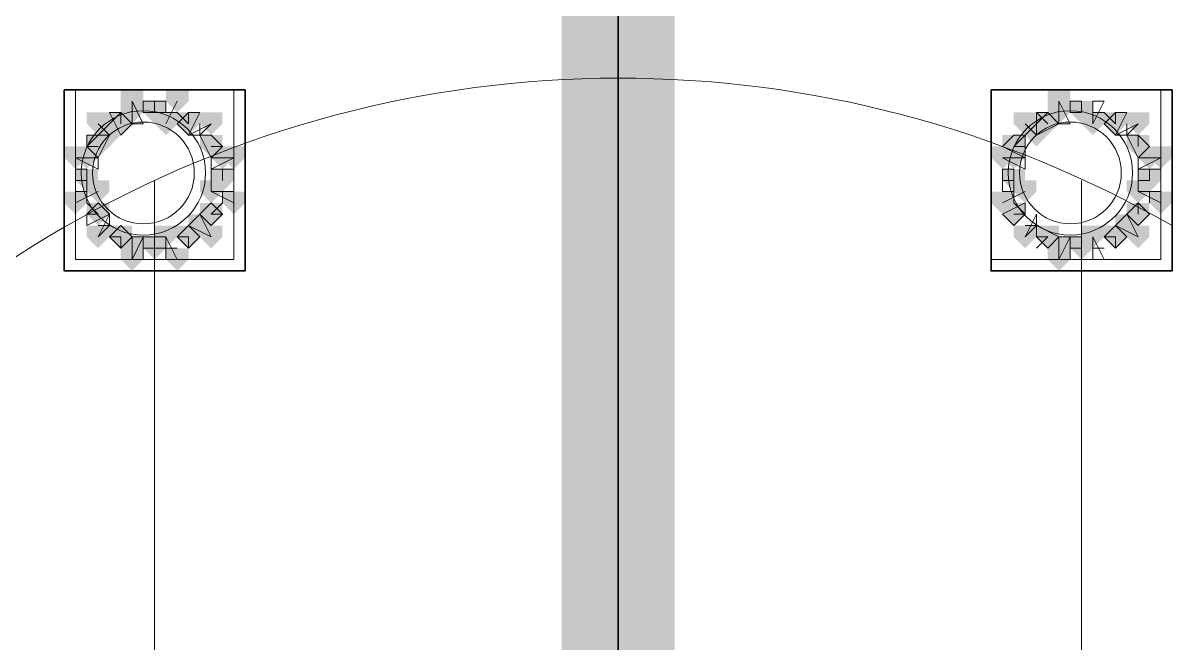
# Model space of a CAD drawing. Header units: millimetres. Extents: x 2315 to 4619, y 1334 to 1897.
# Drawn here: x 3888.82 to 3895.03, y 1544.63 to 1547.98 of the extents above; entities that cross this region are included whole.
import ezdxf

# ---------------------------------------------------------------- set-up
doc = ezdxf.new("R2010")
doc.units = ezdxf.units.MM
for name, color, linetype, true_color in [('PDF_10', 7, 'Continuous', 0x00b85c), ('PDF_AXIS', 7, 'Continuous', 0x00b85c), ('PDF_柱构件', 7, 'Continuous', 0x00b85c), ('PDF_转运站初步方案', 7, 'Continuous', 0x00b85c)]:
    doc.layers.add(name, color=color, linetype=linetype, true_color=true_color)
doc.layers.add('PDF_中心线层', color=1, linetype='Continuous')
doc.layers.add('PDF_粗实线层', color=7, linetype='Continuous')

msp = doc.modelspace()

# ---------------------------------------------------------------- hatches: boundary and pattern name
at = {"layer": 'PDF_10', "transparency": 33554559}
for points in [[(3889.5333, 1547.5601), (3889.4722, 1547.5601), (3889.4722, 1547.499), (3889.5333, 1547.4379), (3889.5944, 1547.499), (3889.5944, 1547.5601)], [(3889.5333, 1547.5601), (3889.4722, 1547.5601), (3889.4722, 1547.499), (3889.5333, 1547.4379), (3889.5944, 1547.499), (3889.5944, 1547.5601)], [(3894.542, 1547.5601), (3894.4809, 1547.5601), (3894.4809, 1547.499), (3894.542, 1547.4379), (3894.603, 1547.499), (3894.603, 1547.5601)], [(3894.542, 1547.5601), (3894.4809, 1547.5601), (3894.4809, 1547.499), (3894.542, 1547.4379), (3894.603, 1547.499), (3894.603, 1547.5601)], [(3889.3501, 1547.499), (3889.289, 1547.499), (3889.289, 1547.4379), (3889.3501, 1547.3768), (3889.4111, 1547.4379), (3889.4111, 1547.499)], [(3889.3501, 1547.499), (3889.289, 1547.499), (3889.289, 1547.4379), (3889.3501, 1547.3768), (3889.4111, 1547.4379), (3889.4111, 1547.499)], [(3889.7165, 1547.499), (3889.6555, 1547.499), (3889.6555, 1547.4379), (3889.7165, 1547.3768), (3889.7776, 1547.4379), (3889.7776, 1547.499)], [(3889.7165, 1547.499), (3889.6555, 1547.499), (3889.6555, 1547.4379), (3889.7165, 1547.3768), (3889.7776, 1547.4379), (3889.7776, 1547.499)], [(3894.3587, 1547.499), (3894.2976, 1547.499), (3894.2976, 1547.4379), (3894.3587, 1547.3768), (3894.4198, 1547.4379), (3894.4198, 1547.499)], [(3894.3587, 1547.499), (3894.2976, 1547.499), (3894.2976, 1547.4379), (3894.3587, 1547.3768), (3894.4198, 1547.4379), (3894.4198, 1547.499)], [(3894.7252, 1547.499), (3894.6641, 1547.499), (3894.6641, 1547.4379), (3894.7252, 1547.3768), (3894.7863, 1547.4379), (3894.7863, 1547.499)], [(3894.7252, 1547.499), (3894.6641, 1547.499), (3894.6641, 1547.4379), (3894.7252, 1547.3768), (3894.7863, 1547.4379), (3894.7863, 1547.499)], [(3889.2279, 1547.3768), (3889.1668, 1547.3768), (3889.1668, 1547.3157), (3889.2279, 1547.2547), (3889.289, 1547.3157), (3889.289, 1547.3768)], [(3889.2279, 1547.3768), (3889.1668, 1547.3768), (3889.1668, 1547.3157), (3889.2279, 1547.2547), (3889.289, 1547.3157), (3889.289, 1547.3768)], [(3889.8387, 1547.3768), (3889.7776, 1547.3768), (3889.7776, 1547.3157), (3889.8387, 1547.2547), (3889.8998, 1547.3157), (3889.8998, 1547.3768)], [(3889.8387, 1547.3768), (3889.7776, 1547.3768), (3889.7776, 1547.3157), (3889.8387, 1547.2547), (3889.8998, 1547.3157), (3889.8998, 1547.3768)], [(3894.1755, 1547.3768), (3894.1144, 1547.3768), (3894.1144, 1547.3157), (3894.1755, 1547.2547), (3894.2365, 1547.3157), (3894.2365, 1547.3768)], [(3894.1755, 1547.3768), (3894.1144, 1547.3768), (3894.1144, 1547.3157), (3894.1755, 1547.2547), (3894.2365, 1547.3157), (3894.2365, 1547.3768)], [(3894.8474, 1547.3768), (3894.7863, 1547.3768), (3894.7863, 1547.3157), (3894.8474, 1547.2547), (3894.9084, 1547.3157), (3894.9084, 1547.3768)], [(3894.8474, 1547.3768), (3894.7863, 1547.3768), (3894.7863, 1547.3157), (3894.8474, 1547.2547), (3894.9084, 1547.3157), (3894.9084, 1547.3768)], [(3894.8474, 1547.3768), (3894.7863, 1547.3768), (3894.7863, 1547.3157), (3894.8474, 1547.2547), (3894.9084, 1547.3157), (3894.9084, 1547.3768)], [(3889.1668, 1547.1936), (3889.1057, 1547.1936), (3889.1057, 1547.1325), (3889.1668, 1547.0714), (3889.2279, 1547.1325), (3889.2279, 1547.1936)], [(3889.1668, 1547.1936), (3889.1057, 1547.1936), (3889.1057, 1547.1325), (3889.1668, 1547.0714), (3889.2279, 1547.1325), (3889.2279, 1547.1936)], [(3889.8998, 1547.1936), (3889.8387, 1547.1936), (3889.8387, 1547.1325), (3889.8998, 1547.0714), (3889.9609, 1547.1325), (3889.9609, 1547.1936)], [(3889.8998, 1547.1936), (3889.8387, 1547.1936), (3889.8387, 1547.1325), (3889.8998, 1547.0714), (3889.9609, 1547.1325), (3889.9609, 1547.1936)], [(3889.8998, 1547.1936), (3889.8387, 1547.1936), (3889.8387, 1547.1325), (3889.8998, 1547.0714), (3889.9609, 1547.1325), (3889.9609, 1547.1936)], [(3894.1755, 1547.1936), (3894.1144, 1547.1936), (3894.1144, 1547.1325), (3894.1755, 1547.0714), (3894.2365, 1547.1325), (3894.2365, 1547.1936)], [(3894.1755, 1547.1936), (3894.1144, 1547.1936), (3894.1144, 1547.1325), (3894.1755, 1547.0714), (3894.2365, 1547.1325), (3894.2365, 1547.1936)], [(3894.9084, 1547.1936), (3894.8474, 1547.1936), (3894.8474, 1547.1325), (3894.9084, 1547.0714), (3894.9695, 1547.1325), (3894.9695, 1547.1936)], [(3894.9084, 1547.1936), (3894.8474, 1547.1936), (3894.8474, 1547.1325), (3894.9084, 1547.0714), (3894.9695, 1547.1325), (3894.9695, 1547.1936)], [(3889.2279, 1547.0103), (3889.1668, 1547.0103), (3889.1668, 1546.9493), (3889.2279, 1546.8882), (3889.289, 1546.9493), (3889.289, 1547.0103)], [(3889.2279, 1547.0103), (3889.1668, 1547.0103), (3889.1668, 1546.9493), (3889.2279, 1546.8882), (3889.289, 1546.9493), (3889.289, 1547.0103)], [(3889.8387, 1547.0103), (3889.7776, 1547.0103), (3889.7776, 1546.9493), (3889.8387, 1546.8882), (3889.8998, 1546.9493), (3889.8998, 1547.0103)], [(3889.8387, 1547.0103), (3889.7776, 1547.0103), (3889.7776, 1546.9493), (3889.8387, 1546.8882), (3889.8998, 1546.9493), (3889.8998, 1547.0103)], [(3894.1755, 1547.0103), (3894.1144, 1547.0103), (3894.1144, 1546.9493), (3894.1755, 1546.8882), (3894.2365, 1546.9493), (3894.2365, 1547.0103)], [(3894.1755, 1547.0103), (3894.1144, 1547.0103), (3894.1144, 1546.9493), (3894.1755, 1546.8882), (3894.2365, 1546.9493), (3894.2365, 1547.0103)], [(3894.8474, 1547.0103), (3894.7863, 1547.0103), (3894.7863, 1546.9493), (3894.8474, 1546.8882), (3894.9084, 1546.9493), (3894.9084, 1547.0103)], [(3894.8474, 1547.0103), (3894.7863, 1547.0103), (3894.7863, 1546.9493), (3894.8474, 1546.8882), (3894.9084, 1546.9493), (3894.9084, 1547.0103)], [(3894.8474, 1547.0103), (3894.7863, 1547.0103), (3894.7863, 1546.9493), (3894.8474, 1546.8882), (3894.9084, 1546.9493), (3894.9084, 1547.0103)], [(3889.3501, 1546.8882), (3889.289, 1546.8882), (3889.289, 1546.8271), (3889.3501, 1546.766), (3889.4111, 1546.8271), (3889.4111, 1546.8882)], [(3889.3501, 1546.8882), (3889.289, 1546.8882), (3889.289, 1546.8271), (3889.3501, 1546.766), (3889.4111, 1546.8271), (3889.4111, 1546.8882)], [(3889.7165, 1546.8882), (3889.6555, 1546.8882), (3889.6555, 1546.8271), (3889.7165, 1546.766), (3889.7776, 1546.8271), (3889.7776, 1546.8882)], [(3889.7165, 1546.8882), (3889.6555, 1546.8882), (3889.6555, 1546.8271), (3889.7165, 1546.766), (3889.7776, 1546.8271), (3889.7776, 1546.8882)], [(3894.3587, 1546.8882), (3894.2976, 1546.8882), (3894.2976, 1546.8271), (3894.3587, 1546.766), (3894.4198, 1546.8271), (3894.4198, 1546.8882)], [(3894.3587, 1546.8882), (3894.2976, 1546.8882), (3894.2976, 1546.8271), (3894.3587, 1546.766), (3894.4198, 1546.8271), (3894.4198, 1546.8882)], [(3894.7252, 1546.8882), (3894.6641, 1546.8882), (3894.6641, 1546.8271), (3894.7252, 1546.766), (3894.7863, 1546.8271), (3894.7863, 1546.8882)], [(3894.7252, 1546.8882), (3894.6641, 1546.8882), (3894.6641, 1546.8271), (3894.7252, 1546.766), (3894.7863, 1546.8271), (3894.7863, 1546.8882)], [(3889.5333, 1546.8271), (3889.4722, 1546.8271), (3889.4722, 1546.766), (3889.5333, 1546.7049), (3889.5944, 1546.766), (3889.5944, 1546.8271)], [(3889.5333, 1546.8271), (3889.4722, 1546.8271), (3889.4722, 1546.766), (3889.5333, 1546.7049), (3889.5944, 1546.766), (3889.5944, 1546.8271)], [(3889.5333, 1546.8271), (3889.4722, 1546.8271), (3889.4722, 1546.766), (3889.5333, 1546.7049), (3889.5944, 1546.766), (3889.5944, 1546.8271)], [(3894.542, 1546.8271), (3894.4809, 1546.8271), (3894.4809, 1546.766), (3894.542, 1546.7049), (3894.603, 1546.766), (3894.603, 1546.8271)], [(3894.542, 1546.8271), (3894.4809, 1546.8271), (3894.4809, 1546.766), (3894.542, 1546.7049), (3894.603, 1546.766), (3894.603, 1546.8271)], [(3894.542, 1546.8271), (3894.4809, 1546.8271), (3894.4809, 1546.766), (3894.542, 1546.7049), (3894.603, 1546.766), (3894.603, 1546.8271)]]:
    msp.add_hatch(color=6, dxfattribs=at).paths.add_polyline_path(points)
at = {"layer": 'PDF_柱构件', "transparency": 33554559}
for points in [[(3889.4111, 1547.6211), (3889.3501, 1547.6211), (3889.3501, 1547.5601), (3889.4111, 1547.499), (3889.4722, 1547.5601), (3889.4722, 1547.6211)], [(3889.6555, 1547.6211), (3889.5944, 1547.6211), (3889.5944, 1547.5601), (3889.6555, 1547.499), (3889.7165, 1547.5601), (3889.7165, 1547.6211)], [(3894.4198, 1547.6211), (3894.3587, 1547.6211), (3894.3587, 1547.5601), (3894.4198, 1547.499), (3894.4809, 1547.5601), (3894.4809, 1547.6211)], [(3889.4111, 1547.5601), (3889.3501, 1547.5601), (3889.3501, 1547.499), (3889.4111, 1547.4379), (3889.4722, 1547.499), (3889.4722, 1547.5601)], [(3894.4198, 1547.5601), (3894.3587, 1547.5601), (3894.3587, 1547.499), (3894.4198, 1547.4379), (3894.4809, 1547.499), (3894.4809, 1547.5601)], [(3889.2279, 1547.499), (3889.1668, 1547.499), (3889.1668, 1547.4379), (3889.2279, 1547.3768), (3889.289, 1547.4379), (3889.289, 1547.499)], [(3889.5944, 1547.499), (3889.5333, 1547.499), (3889.5333, 1547.4379), (3889.5944, 1547.3768), (3889.6555, 1547.4379), (3889.6555, 1547.499)], [(3889.8387, 1547.499), (3889.7776, 1547.499), (3889.7776, 1547.4379), (3889.8387, 1547.3768), (3889.8998, 1547.4379), (3889.8998, 1547.499)], [(3894.2365, 1547.499), (3894.1755, 1547.499), (3894.1755, 1547.4379), (3894.2365, 1547.3768), (3894.2976, 1547.4379), (3894.2976, 1547.499)], [(3894.603, 1547.499), (3894.542, 1547.499), (3894.542, 1547.4379), (3894.603, 1547.3768), (3894.6641, 1547.4379), (3894.6641, 1547.499)], [(3894.8474, 1547.499), (3894.7863, 1547.499), (3894.7863, 1547.4379), (3894.8474, 1547.3768), (3894.9084, 1547.4379), (3894.9084, 1547.499)], [(3889.289, 1547.4379), (3889.2279, 1547.4379), (3889.2279, 1547.3768), (3889.289, 1547.3157), (3889.3501, 1547.3768), (3889.3501, 1547.4379)], [(3894.2976, 1547.4379), (3894.2365, 1547.4379), (3894.2365, 1547.3768), (3894.2976, 1547.3157), (3894.3587, 1547.3768), (3894.3587, 1547.4379)], [(3889.1057, 1547.3157), (3889.0447, 1547.3157), (3889.0447, 1547.2547), (3889.1057, 1547.1936), (3889.1668, 1547.2547), (3889.1668, 1547.3157)], [(3889.1668, 1547.3157), (3889.1057, 1547.3157), (3889.1057, 1547.2547), (3889.1668, 1547.1936), (3889.2279, 1547.2547), (3889.2279, 1547.3157)], [(3889.8998, 1547.3157), (3889.8387, 1547.3157), (3889.8387, 1547.2547), (3889.8998, 1547.1936), (3889.9609, 1547.2547), (3889.9609, 1547.3157)], [(3889.9609, 1547.3157), (3889.8998, 1547.3157), (3889.8998, 1547.2547), (3889.9609, 1547.1936), (3890.022, 1547.2547), (3890.022, 1547.3157)], [(3894.1144, 1547.3157), (3894.0533, 1547.3157), (3894.0533, 1547.2547), (3894.1144, 1547.1936), (3894.1755, 1547.2547), (3894.1755, 1547.3157)], [(3894.1755, 1547.3157), (3894.1144, 1547.3157), (3894.1144, 1547.2547), (3894.1755, 1547.1936), (3894.2365, 1547.2547), (3894.2365, 1547.3157)], [(3894.9084, 1547.3157), (3894.8474, 1547.3157), (3894.8474, 1547.2547), (3894.9084, 1547.1936), (3894.9695, 1547.2547), (3894.9695, 1547.3157)], [(3894.9695, 1547.3157), (3894.9084, 1547.3157), (3894.9084, 1547.2547), (3894.9695, 1547.1936), (3895.0306, 1547.2547), (3895.0306, 1547.3157)], [(3889.2279, 1547.1325), (3889.1668, 1547.1325), (3889.1668, 1547.0714), (3889.2279, 1547.0103), (3889.289, 1547.0714), (3889.289, 1547.1325)], [(3889.8387, 1547.1325), (3889.7776, 1547.1325), (3889.7776, 1547.0714), (3889.8387, 1547.0103), (3889.8998, 1547.0714), (3889.8998, 1547.1325)], [(3894.2365, 1547.1325), (3894.1755, 1547.1325), (3894.1755, 1547.0714), (3894.2365, 1547.0103), (3894.2976, 1547.0714), (3894.2976, 1547.1325)], [(3894.8474, 1547.1325), (3894.7863, 1547.1325), (3894.7863, 1547.0714), (3894.8474, 1547.0103), (3894.9084, 1547.0714), (3894.9084, 1547.1325)], [(3889.1057, 1547.0714), (3889.0447, 1547.0714), (3889.0447, 1547.0103), (3889.1057, 1546.9493), (3889.1668, 1547.0103), (3889.1668, 1547.0714)], [(3889.9609, 1547.0714), (3889.8998, 1547.0714), (3889.8998, 1547.0103), (3889.9609, 1546.9493), (3890.022, 1547.0103), (3890.022, 1547.0714)], [(3894.1144, 1547.0714), (3894.0533, 1547.0714), (3894.0533, 1547.0103), (3894.1144, 1546.9493), (3894.1755, 1547.0103), (3894.1755, 1547.0714)], [(3894.9695, 1547.0714), (3894.9084, 1547.0714), (3894.9084, 1547.0103), (3894.9695, 1546.9493), (3895.0306, 1547.0103), (3895.0306, 1547.0714)], [(3889.7776, 1546.9493), (3889.7165, 1546.9493), (3889.7165, 1546.8882), (3889.7776, 1546.8271), (3889.8387, 1546.8882), (3889.8387, 1546.9493)], [(3894.7863, 1546.9493), (3894.7252, 1546.9493), (3894.7252, 1546.8882), (3894.7863, 1546.8271), (3894.8474, 1546.8882), (3894.8474, 1546.9493)], [(3889.2279, 1546.8882), (3889.1668, 1546.8882), (3889.1668, 1546.8271), (3889.2279, 1546.766), (3889.289, 1546.8271), (3889.289, 1546.8882)], [(3889.5944, 1546.8882), (3889.5333, 1546.8882), (3889.5333, 1546.8271), (3889.5944, 1546.766), (3889.6555, 1546.8271), (3889.6555, 1546.8882)], [(3889.8387, 1546.8882), (3889.7776, 1546.8882), (3889.7776, 1546.8271), (3889.8387, 1546.766), (3889.8998, 1546.8271), (3889.8998, 1546.8882)], [(3894.2365, 1546.8882), (3894.1755, 1546.8882), (3894.1755, 1546.8271), (3894.2365, 1546.766), (3894.2976, 1546.8271), (3894.2976, 1546.8882)], [(3894.603, 1546.8882), (3894.542, 1546.8882), (3894.542, 1546.8271), (3894.603, 1546.766), (3894.6641, 1546.8271), (3894.6641, 1546.8882)], [(3894.8474, 1546.8882), (3894.7863, 1546.8882), (3894.7863, 1546.8271), (3894.8474, 1546.766), (3894.9084, 1546.8271), (3894.9084, 1546.8882)], [(3889.4111, 1546.8271), (3889.3501, 1546.8271), (3889.3501, 1546.766), (3889.4111, 1546.7049), (3889.4722, 1546.766), (3889.4722, 1546.8271)], [(3894.4198, 1546.8271), (3894.3587, 1546.8271), (3894.3587, 1546.766), (3894.4198, 1546.7049), (3894.4809, 1546.766), (3894.4809, 1546.8271)], [(3889.4111, 1546.766), (3889.3501, 1546.766), (3889.3501, 1546.7049), (3889.4111, 1546.6439), (3889.4722, 1546.7049), (3889.4722, 1546.766)], [(3889.6555, 1546.766), (3889.5944, 1546.766), (3889.5944, 1546.7049), (3889.6555, 1546.6439), (3889.7165, 1546.7049), (3889.7165, 1546.766)], [(3894.4198, 1546.766), (3894.3587, 1546.766), (3894.3587, 1546.7049), (3894.4198, 1546.6439), (3894.4809, 1546.7049), (3894.4809, 1546.766)]]:
    msp.add_hatch(color=6, dxfattribs=at).paths.add_polyline_path(points)
at = {"layer": 'PDF_粗实线层', "transparency": 33554559}
msp.add_hatch(color=256, dxfattribs=at).paths.add_polyline_path([(3892.343, 1554.7066), (3891.7322, 1554.7066), (3891.7322, 1541.6963), (3892.343, 1541.6963)])
at = {"layer": 'PDF_转运站初步方案', "transparency": 33554559}
for points in [[(3889.5333, 1547.5601), (3889.4722, 1547.5601), (3889.4722, 1547.499), (3889.5333, 1547.4379), (3889.5944, 1547.499), (3889.5944, 1547.5601)], [(3889.5333, 1547.5601), (3889.4722, 1547.5601), (3889.4722, 1547.499), (3889.5333, 1547.4379), (3889.5944, 1547.499), (3889.5944, 1547.5601)], [(3894.542, 1547.5601), (3894.4809, 1547.5601), (3894.4809, 1547.499), (3894.542, 1547.4379), (3894.603, 1547.499), (3894.603, 1547.5601)], [(3894.542, 1547.5601), (3894.4809, 1547.5601), (3894.4809, 1547.499), (3894.542, 1547.4379), (3894.603, 1547.499), (3894.603, 1547.5601)], [(3889.3501, 1547.499), (3889.289, 1547.499), (3889.289, 1547.4379), (3889.3501, 1547.3768), (3889.4111, 1547.4379), (3889.4111, 1547.499)], [(3889.3501, 1547.499), (3889.289, 1547.499), (3889.289, 1547.4379), (3889.3501, 1547.3768), (3889.4111, 1547.4379), (3889.4111, 1547.499)], [(3889.7165, 1547.499), (3889.6555, 1547.499), (3889.6555, 1547.4379), (3889.7165, 1547.3768), (3889.7776, 1547.4379), (3889.7776, 1547.499)], [(3889.7165, 1547.499), (3889.6555, 1547.499), (3889.6555, 1547.4379), (3889.7165, 1547.3768), (3889.7776, 1547.4379), (3889.7776, 1547.499)], [(3894.3587, 1547.499), (3894.2976, 1547.499), (3894.2976, 1547.4379), (3894.3587, 1547.3768), (3894.4198, 1547.4379), (3894.4198, 1547.499)], [(3894.3587, 1547.499), (3894.2976, 1547.499), (3894.2976, 1547.4379), (3894.3587, 1547.3768), (3894.4198, 1547.4379), (3894.4198, 1547.499)], [(3894.7252, 1547.499), (3894.6641, 1547.499), (3894.6641, 1547.4379), (3894.7252, 1547.3768), (3894.7863, 1547.4379), (3894.7863, 1547.499)], [(3894.7252, 1547.499), (3894.6641, 1547.499), (3894.6641, 1547.4379), (3894.7252, 1547.3768), (3894.7863, 1547.4379), (3894.7863, 1547.499)], [(3889.2279, 1547.3768), (3889.1668, 1547.3768), (3889.1668, 1547.3157), (3889.2279, 1547.2547), (3889.289, 1547.3157), (3889.289, 1547.3768)], [(3889.2279, 1547.3768), (3889.1668, 1547.3768), (3889.1668, 1547.3157), (3889.2279, 1547.2547), (3889.289, 1547.3157), (3889.289, 1547.3768)], [(3889.8387, 1547.3768), (3889.7776, 1547.3768), (3889.7776, 1547.3157), (3889.8387, 1547.2547), (3889.8998, 1547.3157), (3889.8998, 1547.3768)], [(3889.8387, 1547.3768), (3889.7776, 1547.3768), (3889.7776, 1547.3157), (3889.8387, 1547.2547), (3889.8998, 1547.3157), (3889.8998, 1547.3768)], [(3894.1755, 1547.3768), (3894.1144, 1547.3768), (3894.1144, 1547.3157), (3894.1755, 1547.2547), (3894.2365, 1547.3157), (3894.2365, 1547.3768)], [(3894.1755, 1547.3768), (3894.1144, 1547.3768), (3894.1144, 1547.3157), (3894.1755, 1547.2547), (3894.2365, 1547.3157), (3894.2365, 1547.3768)], [(3894.8474, 1547.3768), (3894.7863, 1547.3768), (3894.7863, 1547.3157), (3894.8474, 1547.2547), (3894.9084, 1547.3157), (3894.9084, 1547.3768)], [(3894.8474, 1547.3768), (3894.7863, 1547.3768), (3894.7863, 1547.3157), (3894.8474, 1547.2547), (3894.9084, 1547.3157), (3894.9084, 1547.3768)], [(3889.1668, 1547.1936), (3889.1057, 1547.1936), (3889.1057, 1547.1325), (3889.1668, 1547.0714), (3889.2279, 1547.1325), (3889.2279, 1547.1936)], [(3889.1668, 1547.1936), (3889.1057, 1547.1936), (3889.1057, 1547.1325), (3889.1668, 1547.0714), (3889.2279, 1547.1325), (3889.2279, 1547.1936)], [(3889.8998, 1547.1936), (3889.8387, 1547.1936), (3889.8387, 1547.1325), (3889.8998, 1547.0714), (3889.9609, 1547.1325), (3889.9609, 1547.1936)], [(3889.8998, 1547.1936), (3889.8387, 1547.1936), (3889.8387, 1547.1325), (3889.8998, 1547.0714), (3889.9609, 1547.1325), (3889.9609, 1547.1936)], [(3894.1755, 1547.1936), (3894.1144, 1547.1936), (3894.1144, 1547.1325), (3894.1755, 1547.0714), (3894.2365, 1547.1325), (3894.2365, 1547.1936)], [(3894.1755, 1547.1936), (3894.1144, 1547.1936), (3894.1144, 1547.1325), (3894.1755, 1547.0714), (3894.2365, 1547.1325), (3894.2365, 1547.1936)], [(3894.9084, 1547.1936), (3894.8474, 1547.1936), (3894.8474, 1547.1325), (3894.9084, 1547.0714), (3894.9695, 1547.1325), (3894.9695, 1547.1936)], [(3894.9084, 1547.1936), (3894.8474, 1547.1936), (3894.8474, 1547.1325), (3894.9084, 1547.0714), (3894.9695, 1547.1325), (3894.9695, 1547.1936)], [(3889.2279, 1547.0103), (3889.1668, 1547.0103), (3889.1668, 1546.9493), (3889.2279, 1546.8882), (3889.289, 1546.9493), (3889.289, 1547.0103)], [(3889.2279, 1547.0103), (3889.1668, 1547.0103), (3889.1668, 1546.9493), (3889.2279, 1546.8882), (3889.289, 1546.9493), (3889.289, 1547.0103)], [(3889.8387, 1547.0103), (3889.7776, 1547.0103), (3889.7776, 1546.9493), (3889.8387, 1546.8882), (3889.8998, 1546.9493), (3889.8998, 1547.0103)], [(3889.8387, 1547.0103), (3889.7776, 1547.0103), (3889.7776, 1546.9493), (3889.8387, 1546.8882), (3889.8998, 1546.9493), (3889.8998, 1547.0103)], [(3894.1755, 1547.0103), (3894.1144, 1547.0103), (3894.1144, 1546.9493), (3894.1755, 1546.8882), (3894.2365, 1546.9493), (3894.2365, 1547.0103)], [(3894.1755, 1547.0103), (3894.1144, 1547.0103), (3894.1144, 1546.9493), (3894.1755, 1546.8882), (3894.2365, 1546.9493), (3894.2365, 1547.0103)], [(3894.8474, 1547.0103), (3894.7863, 1547.0103), (3894.7863, 1546.9493), (3894.8474, 1546.8882), (3894.9084, 1546.9493), (3894.9084, 1547.0103)], [(3894.8474, 1547.0103), (3894.7863, 1547.0103), (3894.7863, 1546.9493), (3894.8474, 1546.8882), (3894.9084, 1546.9493), (3894.9084, 1547.0103)], [(3889.3501, 1546.8882), (3889.289, 1546.8882), (3889.289, 1546.8271), (3889.3501, 1546.766), (3889.4111, 1546.8271), (3889.4111, 1546.8882)], [(3889.3501, 1546.8882), (3889.289, 1546.8882), (3889.289, 1546.8271), (3889.3501, 1546.766), (3889.4111, 1546.8271), (3889.4111, 1546.8882)], [(3889.7165, 1546.8882), (3889.6555, 1546.8882), (3889.6555, 1546.8271), (3889.7165, 1546.766), (3889.7776, 1546.8271), (3889.7776, 1546.8882)], [(3889.7165, 1546.8882), (3889.6555, 1546.8882), (3889.6555, 1546.8271), (3889.7165, 1546.766), (3889.7776, 1546.8271), (3889.7776, 1546.8882)], [(3894.3587, 1546.8882), (3894.2976, 1546.8882), (3894.2976, 1546.8271), (3894.3587, 1546.766), (3894.4198, 1546.8271), (3894.4198, 1546.8882)], [(3894.3587, 1546.8882), (3894.2976, 1546.8882), (3894.2976, 1546.8271), (3894.3587, 1546.766), (3894.4198, 1546.8271), (3894.4198, 1546.8882)], [(3894.7252, 1546.8882), (3894.6641, 1546.8882), (3894.6641, 1546.8271), (3894.7252, 1546.766), (3894.7863, 1546.8271), (3894.7863, 1546.8882)], [(3894.7252, 1546.8882), (3894.6641, 1546.8882), (3894.6641, 1546.8271), (3894.7252, 1546.766), (3894.7863, 1546.8271), (3894.7863, 1546.8882)], [(3889.5333, 1546.8271), (3889.4722, 1546.8271), (3889.4722, 1546.766), (3889.5333, 1546.7049), (3889.5944, 1546.766), (3889.5944, 1546.8271)], [(3889.5333, 1546.8271), (3889.4722, 1546.8271), (3889.4722, 1546.766), (3889.5333, 1546.7049), (3889.5944, 1546.766), (3889.5944, 1546.8271)], [(3894.542, 1546.8271), (3894.4809, 1546.8271), (3894.4809, 1546.766), (3894.542, 1546.7049), (3894.603, 1546.766), (3894.603, 1546.8271)], [(3894.542, 1546.8271), (3894.4809, 1546.8271), (3894.4809, 1546.766), (3894.542, 1546.7049), (3894.603, 1546.766), (3894.603, 1546.8271)]]:
    msp.add_hatch(color=6, dxfattribs=at).paths.add_polyline_path(points)

# ---------------------------------------------------------------- linework, layer by layer
at = {"layer": 'PDF_10', "color": 6, "lineweight": 18}
for points in [[(3889.5333, 1547.499), (3889.5333, 1547.5601)], [(3894.4809, 1547.499), (3894.542, 1547.499), (3894.542, 1547.5601)], [(3889.3501, 1547.4379), (3889.3501, 1547.499), (3889.289, 1547.4379)], [(3889.5944, 1547.499), (3889.4722, 1547.499)], [(3889.7165, 1547.499), (3889.7165, 1547.4379), (3889.6555, 1547.499)], [(3894.2976, 1547.4379), (3894.3587, 1547.499)], [(3894.3587, 1547.4379), (3894.2976, 1547.499)], [(3894.6641, 1547.499), (3894.7252, 1547.4379), (3894.7252, 1547.499)], [(3889.2279, 1547.3768), (3889.1668, 1547.3157), (3889.2279, 1547.3157)], [(3889.8387, 1547.3157), (3889.8998, 1547.3157), (3889.8387, 1547.3768)], [(3894.2365, 1547.3157), (3894.1755, 1547.3157), (3894.2365, 1547.3768)], [(3894.8474, 1547.3768), (3894.8474, 1547.3157)], [(3889.1668, 1547.1936), (3889.1668, 1547.1325), (3889.1057, 1547.1325)], [(3889.8998, 1547.1325), (3889.8998, 1547.1936)], [(3894.1144, 1547.1325), (3894.1755, 1547.1325), (3894.1755, 1547.1936)], [(3894.9084, 1547.1936), (3894.9084, 1547.1325), (3894.8474, 1547.1325)], [(3889.1668, 1547.0103), (3889.2279, 1546.9493), (3889.1668, 1546.9493)], [(3889.8998, 1546.9493), (3889.8387, 1546.9493), (3889.8998, 1547.0103)], [(3894.1755, 1546.9493), (3894.2365, 1546.9493), (3894.1755, 1547.0103)], [(3894.8474, 1547.0103), (3894.8474, 1546.9493)], [(3889.289, 1546.8271), (3889.3501, 1546.8271), (3889.3501, 1546.766)], [(3889.6555, 1546.8271), (3889.7165, 1546.8271), (3889.7165, 1546.766)], [(3894.2976, 1546.766), (3894.3587, 1546.8271), (3894.2976, 1546.8271)], [(3894.7252, 1546.766), (3894.7252, 1546.8271), (3894.6641, 1546.8271)], [(3889.4722, 1546.766), (3889.5944, 1546.766)], [(3894.542, 1546.766), (3894.4809, 1546.766)]]:
    msp.add_lwpolyline(points, dxfattribs=at)
at = {"layer": 'PDF_AXIS', "color": 6, "lineweight": 18}
for points in [[(3889.9609, 1547.6211), (3889.9609, 1546.7049), (3889.1057, 1546.7049), (3889.1057, 1547.6211)], [(3894.0533, 1547.6211), (3894.0533, 1546.7049), (3894.9695, 1546.7049), (3894.9695, 1547.6211)]]:
    msp.add_lwpolyline(points, close=True, dxfattribs=at)
at = {"layer": 'PDF_中心线层', "color": 6, "lineweight": 18}
msp.add_lwpolyline([(3892.0376, 1535.7103), (3892.0376, 1547.6822)], close=True, dxfattribs=at)
for points in [[(3889.5333, 1547.1325), (3889.5333, 1536.2601)], [(3894.542, 1547.1325), (3894.542, 1536.2601)]]:
    msp.add_lwpolyline(points, dxfattribs=at)
msp.add_arc((3892.0455, 1541.6905), 5.9938, 60.13055, 179.94514, dxfattribs=at)
at = {"layer": 'PDF_柱构件', "color": 6, "lineweight": 18}
for points in [[(3889.4111, 1547.5601), (3889.4722, 1547.4379), (3889.4111, 1547.4379)], [(3889.5944, 1547.499), (3889.4722, 1547.499), (3889.4722, 1547.5601), (3889.5944, 1547.5601)], [(3889.6555, 1547.5601), (3889.5944, 1547.4379)], [(3894.4198, 1547.5601), (3894.4198, 1547.4379), (3894.4809, 1547.4379)], [(3894.4809, 1547.499), (3894.542, 1547.499), (3894.542, 1547.5601), (3894.4809, 1547.5601)], [(3894.603, 1547.5601), (3894.603, 1547.4379), (3894.6641, 1547.5601)], [(3889.4111, 1547.4379), (3889.3501, 1547.3768), (3889.289, 1547.499), (3889.3501, 1547.499)], [(3889.7165, 1547.3768), (3889.6555, 1547.4379), (3889.7165, 1547.499), (3889.7776, 1547.499)], [(3894.2976, 1547.3768), (3894.4198, 1547.4379), (3894.3587, 1547.499), (3894.2976, 1547.499)], [(3894.6641, 1547.4379), (3894.7252, 1547.3768), (3894.7863, 1547.499), (3894.7252, 1547.499)], [(3889.2279, 1547.4379), (3889.289, 1547.3768)], [(3889.8387, 1547.4379), (3889.7776, 1547.3768), (3889.7165, 1547.3768)], [(3894.2365, 1547.4379), (3894.2976, 1547.3768)], [(3894.8474, 1547.4379), (3894.7252, 1547.3768), (3894.7863, 1547.3768)], [(3889.289, 1547.3768), (3889.2279, 1547.2547), (3889.1668, 1547.3157), (3889.1668, 1547.3768)], [(3889.8387, 1547.2547), (3889.7776, 1547.3768), (3889.8387, 1547.3768), (3889.8998, 1547.3157)], [(3894.2365, 1547.2547), (3894.2365, 1547.3768), (3894.1755, 1547.3768), (3894.1144, 1547.3157)], [(3894.7863, 1547.3768), (3894.8474, 1547.2547), (3894.9084, 1547.3157), (3894.8474, 1547.3768)], [(3889.1057, 1547.2547), (3889.2279, 1547.2547), (3889.2279, 1547.1936)], [(3889.9609, 1547.2547), (3889.8387, 1547.1936), (3889.8387, 1547.2547)], [(3894.1144, 1547.2547), (3894.2365, 1547.1936), (3894.2365, 1547.2547)], [(3894.9695, 1547.2547), (3894.8474, 1547.2547), (3894.8474, 1547.1936)], [(3889.1668, 1547.1936), (3889.1668, 1547.0714), (3889.1057, 1547.0714), (3889.1057, 1547.1936)], [(3889.8387, 1547.0714), (3889.8387, 1547.1936), (3889.9609, 1547.1936), (3889.9609, 1547.0714)], [(3894.1755, 1547.0714), (3894.1755, 1547.1936), (3894.1144, 1547.1936), (3894.1144, 1547.0714)], [(3894.8474, 1547.1936), (3894.8474, 1547.0714), (3894.9695, 1547.0714), (3894.9695, 1547.1936)], [(3889.1057, 1547.0103), (3889.2279, 1547.0714)], [(3889.9609, 1547.0103), (3889.8387, 1547.0714)], [(3894.1144, 1547.0103), (3894.2365, 1547.0714)], [(3894.9695, 1547.0103), (3894.8474, 1547.0714)], [(3889.2279, 1547.0103), (3889.289, 1546.9493), (3889.1668, 1546.8882), (3889.1668, 1546.9493)], [(3889.7776, 1546.9493), (3889.8387, 1547.0103), (3889.8998, 1546.9493), (3889.8387, 1546.8882)], [(3894.2365, 1546.9493), (3894.2365, 1547.0103), (3894.1144, 1546.9493), (3894.1755, 1546.8882)], [(3894.8474, 1547.0103), (3894.7863, 1546.9493), (3894.8474, 1546.8882), (3894.9084, 1546.9493)], [(3889.2279, 1546.8271), (3889.289, 1546.9493), (3889.289, 1546.8882)], [(3889.8387, 1546.8271), (3889.7165, 1546.8882), (3889.7776, 1546.9493)], [(3894.2365, 1546.8271), (3894.2976, 1546.8882), (3894.2976, 1546.9493)], [(3894.8474, 1546.8271), (3894.7863, 1546.9493), (3894.7252, 1546.8882)], [(3889.3501, 1546.8882), (3889.4111, 1546.8271), (3889.3501, 1546.766), (3889.289, 1546.8271)], [(3889.6555, 1546.8271), (3889.7165, 1546.8882), (3889.7776, 1546.8271), (3889.7165, 1546.766)], [(3894.4198, 1546.8271), (3894.2976, 1546.8882), (3894.2976, 1546.8271), (3894.3587, 1546.766)], [(3894.7252, 1546.8882), (3894.6641, 1546.8271), (3894.7252, 1546.766), (3894.7863, 1546.8271)], [(3889.4111, 1546.7049), (3889.4111, 1546.8271), (3889.4722, 1546.8271)], [(3889.4722, 1546.8271), (3889.5944, 1546.8271), (3889.5944, 1546.7049), (3889.4722, 1546.7049)], [(3889.6555, 1546.7049), (3889.5944, 1546.8271)], [(3894.4198, 1546.7049), (3894.4809, 1546.8271), (3894.4198, 1546.8271)], [(3894.542, 1546.8271), (3894.4809, 1546.8271), (3894.4809, 1546.7049), (3894.542, 1546.7049)], [(3894.6641, 1546.7049), (3894.603, 1546.8271), (3894.603, 1546.7049)]]:
    msp.add_lwpolyline(points, close=True, dxfattribs=at)
for points in [[(3889.6555, 1547.499), (3889.5944, 1547.499)], [(3894.603, 1547.499), (3894.6641, 1547.499)], [(3889.289, 1547.4379), (3889.2279, 1547.3768)], [(3889.7776, 1547.3768), (3889.7776, 1547.4379)], [(3894.2365, 1547.3768), (3894.2976, 1547.4379)], [(3894.7863, 1547.4379), (3894.7863, 1547.3768)], [(3889.1668, 1547.0714), (3889.1668, 1547.0103)], [(3889.8998, 1547.0103), (3889.8998, 1547.0714)], [(3894.1755, 1547.0103), (3894.1755, 1547.0714)], [(3894.9084, 1547.0714), (3894.9084, 1547.0103)], [(3889.2279, 1546.8882), (3889.289, 1546.8882)], [(3894.2976, 1546.8882), (3894.2365, 1546.8882)], [(3889.5944, 1546.766), (3889.6555, 1546.766)], [(3894.6641, 1546.766), (3894.603, 1546.766)]]:
    msp.add_lwpolyline(points, dxfattribs=at)
at = {"layer": 'PDF_粗实线层', "lineweight": 35}
msp.add_lwpolyline([(3892.0376, 1541.6963), (3892.0376, 1554.7066)], dxfattribs=at)
at = {"layer": 'PDF_粗实线层', "color": 6, "lineweight": 35}
for points in [[(3890.022, 1547.6211), (3890.022, 1546.6439), (3889.0447, 1546.6439), (3889.0447, 1547.6211)], [(3894.0533, 1547.6211), (3894.0533, 1546.6439), (3895.0306, 1546.6439), (3895.0306, 1547.6211)]]:
    msp.add_lwpolyline(points, close=True, dxfattribs=at)
at = {"layer": 'PDF_转运站初步方案', "color": 6, "lineweight": 18}
for centre, radius in [((3889.4729, 1547.1726), 0.3359), ((3894.4817, 1547.1726), 0.3359), ((3889.4729, 1547.1726), 0.2749), ((3894.4817, 1547.1726), 0.2749)]:
    msp.add_circle(centre, radius, dxfattribs=at)

doc.saveas('drawing.dxf')
